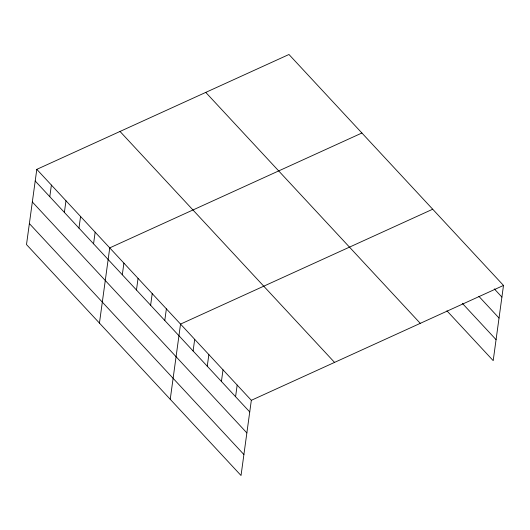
<?xml version="1.0" encoding="UTF-8"?>
<svg xmlns="http://www.w3.org/2000/svg" width="530" height="530" viewBox="0 0 530 530"><rect width="100%" height="100%" fill="white"/><g stroke="black" fill="none" stroke-linecap="round" stroke-linejoin="round"><path stroke-width="0.79" d="M36.802 169.361L26.5 244.562L241.031 475.509L251.333 400.309L36.802 169.361L288.969 54.491L503.5 285.438L493.198 360.639L446.909 310.805M49.793 196.696L51.39 185.063M64.382 212.404L65.978 200.771M78.97 228.105L80.567 216.472M93.558 243.813L95.155 232.18M99.441 323.088L109.743 247.881L361.91 133.01M122.304 274.759L123.901 263.125M136.468 290.003L138.058 278.369M150.626 305.24L152.216 293.613M164.784 320.484L166.38 308.851M170.236 399.295L180.538 324.095L432.705 209.224M193.106 350.973L194.695 339.339M207.263 366.217L208.853 354.583M221.421 381.454L223.011 369.827M235.578 396.698L237.175 385.065M251.333 400.309L503.5 285.438M494.285 288.863L501.903 297.072M478.882 296.356L499.035 318.046M462.306 303.312L496.073 339.664M205.753 92.399L420.283 323.346M120.018 131.453L334.549 362.401M35.205 180.995L249.736 411.942M32.337 201.97L246.867 432.917M29.375 223.581L243.906 454.535"/></g></svg>
